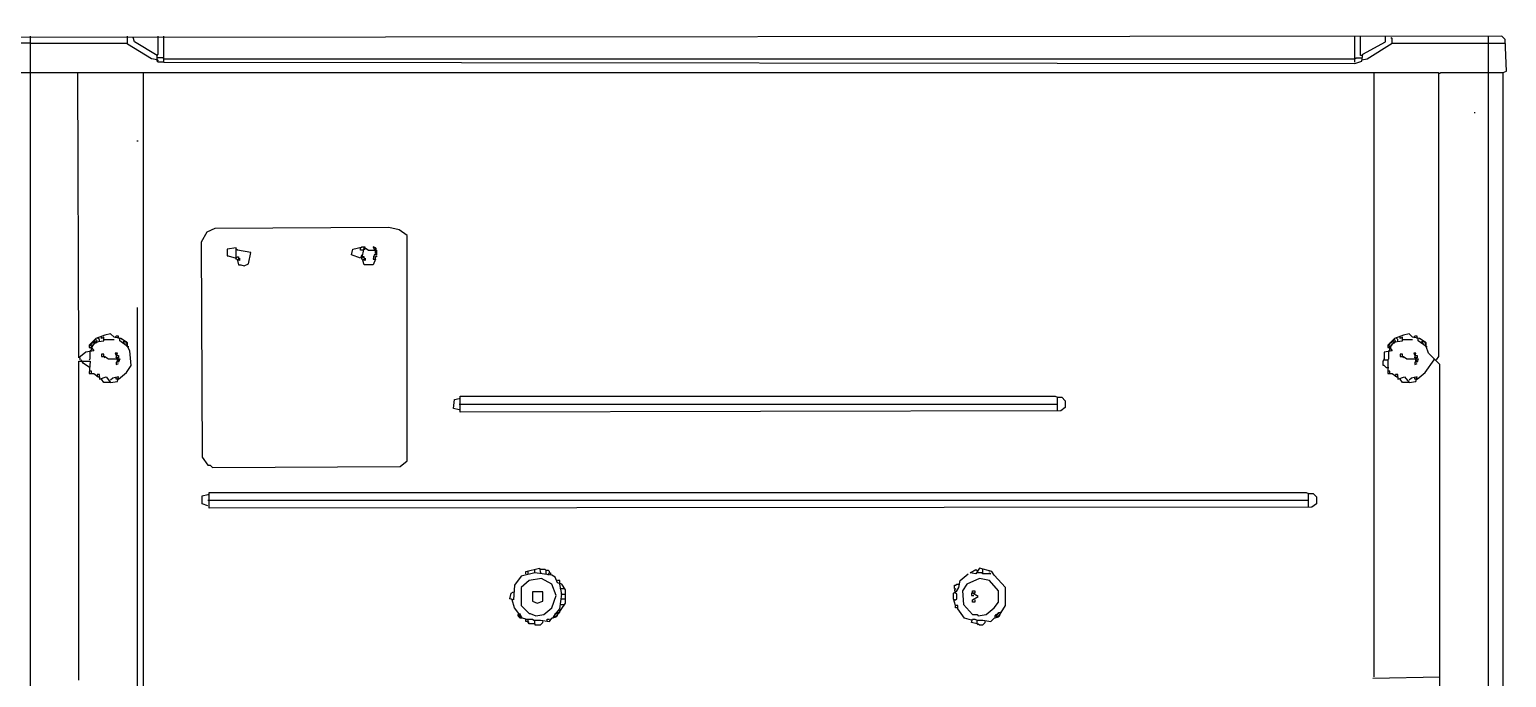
# Model space of a CAD drawing. Extents: x 3792242 to 5145247, y -1546315 to -1031918.
# Drawn here: x 3800838 to 3801760, y -1524755 to -1524350 of the extents above; entities that cross this region are included whole.
import ezdxf

# ---------------------------------------------------------------- set-up
doc = ezdxf.new("R2010")
doc.units = 0
doc.header["$MEASUREMENT"] = 0
doc.linetypes.add('BODKOCIARKOVANA_3', pattern=[5.6, 3, -1.3, 0, -1.3])
doc.layers.add('osi', color=253, linetype='CONTINUOUS')
doc.layers.add('ZZ-chladenie', color=133, linetype='CONTINUOUS')

msp = doc.modelspace()

# ---------------------------------------------------------------- linework, layer by layer
at = {"layer": 'osi', "linetype": 'BODKOCIARKOVANA_3', "ltscale": 80}
msp.add_line((3800905.193, -1542239.5), (3800905.193, -1519829.5), dxfattribs=at)
at = {"layer": 'ZZ-chladenie'}
for p, q in [((3801757.494, -1524354.266), (3800827.596, -1524354.973)), ((3800838.195, -1526043.77), (3800838.195, -1524354.266)), ((3800898.964, -1524354.973), (3800898.964, -1524354.266)), ((3800898.964, -1524359.213), (3800898.964, -1524354.973)), ((3800903.203, -1524357.799), (3800902.496, -1524354.973)), ((3800918.042, -1524365.572), (3800918.042, -1524354.266)), ((3800921.575, -1524370.518), (3800921.575, -1524354.266)), ((3801665.635, -1524370.518), (3801665.635, -1524354.266)), ((3801669.168, -1524366.279), (3801669.168, -1524354.266)), ((3801684.713, -1524354.973), (3801684.713, -1524354.266)), ((3801684.713, -1524357.799), (3801684.713, -1524354.973)), ((3801688.953, -1524355.679), (3801688.246, -1524354.973)), ((3801688.246, -1524354.973), (3801688.246, -1524355.679)), ((3801688.953, -1524358.506), (3801688.953, -1524355.679)), ((3801749.015, -1526043.77), (3801749.015, -1524354.266)), ((3801759.614, -1524356.386), (3801757.494, -1524354.266)), ((3801760.321, -1524376.171), (3801759.614, -1524356.386)), ((3800838.195, -1524358.506), (3800827.596, -1524358.506)), ((3800838.195, -1524358.506), (3800898.257, -1524358.506)), ((3800913.803, -1524368.399), (3800898.964, -1524359.213)), ((3800917.335, -1524366.279), (3800903.203, -1524357.799)), ((3800917.335, -1524366.279), (3800918.042, -1524365.572)), ((3801669.875, -1524369.812), (3801670.581, -1524365.572)), ((3801670.581, -1524365.572), (3801684.713, -1524357.799)), ((3801673.407, -1524368.399), (3801688.953, -1524358.506)), ((3801688.953, -1524358.506), (3801749.015, -1524358.506)), ((3801749.015, -1524358.506), (3801759.614, -1524358.506)), ((3800917.335, -1524369.105), (3800913.803, -1524368.399)), ((3800917.335, -1524369.812), (3800917.335, -1524366.279)), ((3800920.868, -1524367.692), (3800917.335, -1524367.692)), ((3800917.335, -1524369.105), (3800918.042, -1524369.812)), ((3800918.042, -1524370.518), (3800917.335, -1524369.812)), ((3800921.575, -1524370.518), (3800918.042, -1524370.518)), ((3800921.575, -1524368.399), (3800920.868, -1524367.692)), ((3800921.575, -1524368.399), (3801665.635, -1524368.399)), ((3800921.575, -1524370.518), (3801665.635, -1524371.225)), ((3801665.635, -1524368.399), (3801666.341, -1524367.692)), ((3801665.635, -1524371.225), (3801669.875, -1524369.812)), ((3801666.341, -1524367.692), (3801669.875, -1524367.692)), ((3801669.875, -1524366.279), (3801669.168, -1524366.279)), ((3801669.875, -1524369.105), (3801673.407, -1524368.399)), ((3800826.889, -1524376.878), (3800838.195, -1524376.878)), ((3800838.195, -1524376.878), (3800867.873, -1524376.878)), ((3800868.579, -1524554.944), (3800867.873, -1524376.878)), ((3800867.873, -1524376.878), (3800908.856, -1524376.878)), ((3800908.856, -1525944.138), (3800908.856, -1524376.878)), ((3800908.856, -1524376.878), (3801717.924, -1524376.878)), ((3801677.647, -1524754.207), (3801677.647, -1524376.878)), ((3801717.924, -1524376.878), (3801717.924, -1524554.237)), ((3801718.63, -1524377.584), (3801717.924, -1524377.584)), ((3801718.63, -1524377.584), (3801719.337, -1524376.878)), ((3801719.337, -1524376.878), (3801749.015, -1524376.878)), ((3801749.015, -1524376.878), (3801758.2, -1524376.878)), ((3801758.2, -1524376.878), (3801760.321, -1524376.171)), ((3801758.2, -1526043.77), (3801758.2, -1524376.878)), ((3801740.535, -1524402.316), (3801740.535, -1524401.609)), ((3800953.373, -1524474.39), (3800948.426, -1524476.51)), ((3801062.19, -1524473.683), (3800953.373, -1524474.39)), ((3801068.55, -1524475.097), (3801062.19, -1524473.683)), ((3801073.496, -1524478.63), (3801068.55, -1524475.097)), ((3800948.426, -1524476.51), (3800944.893, -1524482.87)), ((3800944.893, -1524482.87), (3800945.6, -1524617.125)), ((3801039.579, -1524487.109), (3801045.939, -1524485.696)), ((3801044.525, -1524486.402), (3801045.232, -1524485.696)), ((3801045.232, -1524485.696), (3801045.939, -1524485.696)), ((3801045.939, -1524485.696), (3801047.352, -1524485.696)), ((3801053.711, -1524486.402), (3801052.298, -1524485.696)), ((3801052.298, -1524485.696), (3801053.004, -1524487.109)), ((3801073.496, -1524619.245), (3801073.496, -1524478.63)), ((3800966.798, -1524486.402), (3800961.145, -1524487.109)), ((3800961.145, -1524487.109), (3800961.145, -1524491.349)), ((3800961.145, -1524491.349), (3800961.852, -1524491.349)), ((3800961.852, -1524491.349), (3800966.798, -1524492.762)), ((3800966.798, -1524493.468), (3800966.798, -1524486.402)), ((3800967.505, -1524487.815), (3800966.798, -1524487.109)), ((3800966.798, -1524492.762), (3800967.505, -1524492.055)), ((3800968.918, -1524494.175), (3800966.798, -1524493.468)), ((3800975.984, -1524489.229), (3800967.505, -1524487.815)), ((3800967.505, -1524492.055), (3800968.211, -1524492.055)), ((3800967.505, -1524494.175), (3800968.918, -1524492.762)), ((3800967.505, -1524494.175), (3800968.211, -1524497.001)), ((3800968.211, -1524492.055), (3800968.211, -1524492.762)), ((3800968.918, -1524492.762), (3800968.918, -1524494.175)), ((3800974.571, -1524496.295), (3800975.984, -1524489.229)), ((3801038.872, -1524490.642), (3801039.579, -1524487.109)), ((3801044.525, -1524492.762), (3801038.872, -1524490.642)), ((3801044.525, -1524487.815), (3801044.525, -1524486.402)), ((3801045.939, -1524487.815), (3801044.525, -1524487.815)), ((3801045.232, -1524490.642), (3801044.525, -1524492.762)), ((3801045.232, -1524493.468), (3801046.645, -1524486.402)), ((3801047.352, -1524494.175), (3801045.232, -1524493.468)), ((3801045.939, -1524487.815), (3801046.645, -1524487.109)), ((3801046.645, -1524492.055), (3801045.939, -1524492.055)), ((3801045.939, -1524492.055), (3801046.645, -1524492.762)), ((3801045.939, -1524494.175), (3801047.352, -1524492.762)), ((3801046.645, -1524497.001), (3801045.939, -1524494.175)), ((3801046.645, -1524486.402), (3801047.352, -1524486.402)), ((3801046.645, -1524487.109), (3801047.352, -1524487.109)), ((3801046.645, -1524492.762), (3801046.645, -1524492.055)), ((3801047.352, -1524486.402), (3801049.471, -1524487.815)), ((3801047.352, -1524492.762), (3801047.352, -1524494.175)), ((3801049.471, -1524487.815), (3801054.418, -1524487.815)), ((3801053.004, -1524490.642), (3801052.298, -1524493.468)), ((3801053.004, -1524492.055), (3801052.298, -1524492.055)), ((3801052.298, -1524493.468), (3801053.711, -1524493.468)), ((3801053.711, -1524493.468), (3801052.298, -1524497.001)), ((3801053.004, -1524487.109), (3801054.418, -1524487.109)), ((3801054.418, -1524490.642), (3801053.004, -1524490.642)), ((3801054.418, -1524487.109), (3801053.711, -1524486.402)), ((3801053.711, -1524489.935), (3801053.711, -1524488.522)), ((3801053.711, -1524488.522), (3801054.418, -1524488.522)), ((3801053.711, -1524489.935), (3801054.418, -1524489.935)), ((3801053.711, -1524492.055), (3801054.418, -1524491.349)), ((3801053.711, -1524493.468), (3801053.711, -1524492.055)), ((3801054.418, -1524492.055), (3801053.711, -1524492.055)), ((3801054.418, -1524487.815), (3801054.418, -1524490.642)), ((3801054.418, -1524491.349), (3801054.418, -1524492.055)), ((3800968.211, -1524497.001), (3800969.624, -1524497.001)), ((3800969.624, -1524497.001), (3800971.744, -1524497.708)), ((3800971.744, -1524497.708), (3800974.571, -1524496.295)), ((3801052.298, -1524497.001), (3801046.645, -1524497.001)), ((3800884.831, -1524540.811), (3800879.178, -1524542.931)), ((3800888.364, -1524540.105), (3800884.831, -1524540.811)), ((3800890.484, -1524542.224), (3800888.364, -1524540.105)), ((3801696.019, -1524540.811), (3801690.366, -1524542.931)), ((3801699.552, -1524540.105), (3801696.019, -1524540.811)), ((3801701.672, -1524542.224), (3801699.552, -1524540.105)), ((3800879.178, -1524542.931), (3800874.939, -1524547.171)), ((3800874.939, -1524547.171), (3800874.939, -1524548.584)), ((3800874.939, -1524548.584), (3800876.352, -1524548.584)), ((3800875.646, -1524547.171), (3800876.352, -1524546.464)), ((3800876.352, -1524547.877), (3800875.646, -1524547.171)), ((3800875.646, -1524550.704), (3800876.352, -1524549.997)), ((3800876.352, -1524548.584), (3800879.178, -1524545.051)), ((3800876.352, -1524546.464), (3800876.352, -1524545.758)), ((3800876.352, -1524545.758), (3800877.059, -1524545.758)), ((3800876.352, -1524548.584), (3800877.059, -1524547.877)), ((3800876.352, -1524549.997), (3800876.352, -1524548.584)), ((3800876.352, -1524548.584), (3800877.765, -1524550.704)), ((3800877.059, -1524545.758), (3800877.765, -1524545.051)), ((3800877.059, -1524547.171), (3800877.765, -1524546.464)), ((3800877.059, -1524547.877), (3800877.059, -1524547.171)), ((3800877.765, -1524545.051), (3800878.472, -1524544.344)), ((3800877.765, -1524546.464), (3800878.472, -1524545.758)), ((3800878.472, -1524544.344), (3800878.472, -1524543.638)), ((3800878.472, -1524543.638), (3800879.178, -1524543.638)), ((3800878.472, -1524545.758), (3800879.178, -1524545.758)), ((3800879.885, -1524544.344), (3800879.178, -1524543.638)), ((3800879.178, -1524545.051), (3800879.885, -1524544.344)), ((3800879.178, -1524545.051), (3800884.125, -1524544.344)), ((3800879.178, -1524545.758), (3800879.885, -1524545.051)), ((3800880.591, -1524542.931), (3800880.591, -1524542.224)), ((3800881.298, -1524543.638), (3800880.591, -1524542.931)), ((3800881.298, -1524545.051), (3800881.298, -1524543.638)), ((3800882.712, -1524542.931), (3800882.712, -1524541.518)), ((3800884.125, -1524542.224), (3800882.712, -1524542.931)), ((3800884.125, -1524544.344), (3800884.125, -1524542.224)), ((3800884.125, -1524543.638), (3800890.484, -1524543.638)), ((3800894.724, -1524542.931), (3800890.484, -1524542.224)), ((3800891.897, -1524541.518), (3800891.191, -1524542.224)), ((3800891.191, -1524542.224), (3800891.897, -1524542.224)), ((3800893.31, -1524541.518), (3800891.897, -1524541.518)), ((3800893.31, -1524542.931), (3800893.31, -1524541.518)), ((3800894.017, -1524544.344), (3800894.017, -1524542.931)), ((3800898.964, -1524547.877), (3800894.017, -1524544.344)), ((3800898.964, -1524545.758), (3800894.724, -1524542.931)), ((3800895.43, -1524543.638), (3800895.43, -1524542.931)), ((3800896.137, -1524545.051), (3800896.844, -1524544.344)), ((3800896.844, -1524545.758), (3800896.137, -1524545.051)), ((3800896.844, -1524544.344), (3800897.55, -1524545.051)), ((3800896.844, -1524546.464), (3800896.844, -1524545.758)), ((3800897.55, -1524546.464), (3800896.844, -1524546.464)), ((3800898.257, -1524545.051), (3800897.55, -1524545.051)), ((3800898.257, -1524545.758), (3800898.257, -1524545.051)), ((3800898.964, -1524546.464), (3800898.257, -1524545.758)), ((3800898.257, -1524547.171), (3800898.964, -1524546.464)), ((3800898.964, -1524547.877), (3800898.257, -1524547.171)), ((3800898.964, -1524547.877), (3800898.964, -1524545.758)), ((3800898.964, -1524547.877), (3800899.67, -1524547.877)), ((3800900.377, -1524550.704), (3800898.964, -1524547.877)), ((3801690.366, -1524542.931), (3801686.126, -1524547.171)), ((3801686.126, -1524547.171), (3801686.126, -1524548.584)), ((3801686.126, -1524548.584), (3801687.54, -1524548.584)), ((3801686.833, -1524547.171), (3801687.54, -1524546.464)), ((3801687.54, -1524547.877), (3801686.833, -1524547.171)), ((3801686.833, -1524550.704), (3801687.54, -1524549.997)), ((3801687.54, -1524548.584), (3801690.366, -1524545.051)), ((3801687.54, -1524546.464), (3801687.54, -1524545.758)), ((3801687.54, -1524545.758), (3801688.246, -1524545.758)), ((3801687.54, -1524548.584), (3801688.246, -1524547.877)), ((3801687.54, -1524549.997), (3801687.54, -1524548.584)), ((3801687.54, -1524548.584), (3801688.953, -1524550.704)), ((3801688.246, -1524545.758), (3801688.953, -1524545.051)), ((3801688.246, -1524547.171), (3801688.953, -1524546.464)), ((3801688.246, -1524547.877), (3801688.246, -1524547.171)), ((3801688.953, -1524545.051), (3801689.66, -1524544.344)), ((3801688.953, -1524546.464), (3801689.66, -1524545.758)), ((3801689.66, -1524544.344), (3801689.66, -1524543.638)), ((3801689.66, -1524543.638), (3801690.366, -1524543.638)), ((3801689.66, -1524545.758), (3801690.366, -1524545.758)), ((3801691.073, -1524544.344), (3801690.366, -1524543.638)), ((3801690.366, -1524545.051), (3801691.073, -1524544.344)), ((3801690.366, -1524545.051), (3801695.312, -1524544.344)), ((3801690.366, -1524545.758), (3801691.073, -1524545.051)), ((3801691.78, -1524542.931), (3801691.78, -1524542.224)), ((3801692.486, -1524543.638), (3801691.78, -1524542.931)), ((3801692.486, -1524545.051), (3801692.486, -1524543.638)), ((3801693.899, -1524542.931), (3801693.899, -1524541.518)), ((3801695.312, -1524542.224), (3801693.899, -1524542.931)), ((3801695.312, -1524544.344), (3801695.312, -1524542.224)), ((3801695.312, -1524543.638), (3801701.672, -1524543.638)), ((3801705.912, -1524542.931), (3801701.672, -1524542.224)), ((3801703.085, -1524541.518), (3801702.378, -1524542.224)), ((3801702.378, -1524542.224), (3801703.085, -1524542.224)), ((3801704.498, -1524541.518), (3801703.085, -1524541.518)), ((3801704.498, -1524542.931), (3801704.498, -1524541.518)), ((3801705.205, -1524544.344), (3801705.205, -1524542.931)), ((3801710.151, -1524547.877), (3801705.205, -1524544.344)), ((3801710.151, -1524545.758), (3801705.912, -1524542.931)), ((3801706.619, -1524543.638), (3801706.619, -1524542.931)), ((3801707.325, -1524545.051), (3801708.032, -1524544.344)), ((3801708.032, -1524545.758), (3801707.325, -1524545.051)), ((3801708.032, -1524544.344), (3801708.738, -1524545.051)), ((3801708.032, -1524546.464), (3801708.032, -1524545.758)), ((3801708.738, -1524546.464), (3801708.032, -1524546.464)), ((3801709.445, -1524545.051), (3801708.738, -1524545.051)), ((3801709.445, -1524545.758), (3801709.445, -1524545.051)), ((3801710.151, -1524546.464), (3801709.445, -1524545.758)), ((3801709.445, -1524547.171), (3801710.151, -1524546.464)), ((3801710.151, -1524547.877), (3801709.445, -1524547.171)), ((3801710.151, -1524547.877), (3801710.151, -1524545.758)), ((3801710.151, -1524547.877), (3801710.858, -1524547.877)), ((3801711.564, -1524552.117), (3801710.151, -1524547.877)), ((3800872.819, -1524551.41), (3800868.579, -1524554.944)), ((3800868.579, -1524756.327), (3800868.579, -1524557.063)), ((3800868.579, -1524557.063), (3800875.646, -1524557.063)), ((3800869.286, -1524556.357), (3800869.286, -1524554.944)), ((3800871.405, -1524558.476), (3800869.992, -1524556.357)), ((3800875.646, -1524561.303), (3800871.405, -1524558.476)), ((3800877.765, -1524550.704), (3800872.819, -1524551.41)), ((3800874.939, -1524556.357), (3800875.646, -1524555.65)), ((3800875.646, -1524557.063), (3800874.939, -1524564.836)), ((3800875.646, -1524555.65), (3800875.646, -1524550.704)), ((3800884.125, -1524552.824), (3800882.712, -1524552.824)), ((3800882.712, -1524552.824), (3800882.712, -1524554.237)), ((3800882.712, -1524554.237), (3800884.831, -1524554.237)), ((3800884.125, -1524554.237), (3800884.125, -1524552.824)), ((3800884.125, -1524554.237), (3800884.831, -1524554.944)), ((3800884.831, -1524554.237), (3800886.951, -1524555.65)), ((3800886.951, -1524555.65), (3800894.017, -1524555.65)), ((3800892.604, -1524552.117), (3800891.191, -1524552.117)), ((3800891.191, -1524552.117), (3800891.897, -1524553.531)), ((3800891.897, -1524554.944), (3800892.604, -1524552.117)), ((3800891.897, -1524553.531), (3800893.31, -1524553.531)), ((3800893.31, -1524554.944), (3800891.897, -1524554.944)), ((3800893.31, -1524557.77), (3800891.897, -1524557.77)), ((3800891.897, -1524557.77), (3800891.897, -1524559.183)), ((3800891.897, -1524559.183), (3800893.31, -1524558.476)), ((3800892.604, -1524557.063), (3800892.604, -1524556.357)), ((3800892.604, -1524556.357), (3800893.31, -1524557.063)), ((3800893.31, -1524557.063), (3800892.604, -1524557.063)), ((3800893.31, -1524553.531), (3800893.31, -1524554.944)), ((3800894.017, -1524555.65), (3800893.31, -1524557.77)), ((3800901.083, -1524559.89), (3800900.377, -1524550.704)), ((3801683.3, -1524557.063), (3801684.007, -1524556.357)), ((3801683.3, -1524559.89), (3801683.3, -1524557.063)), ((3801688.953, -1524550.704), (3801684.007, -1524551.41)), ((3801684.007, -1524551.41), (3801684.007, -1524556.357)), ((3801684.007, -1524556.357), (3801684.007, -1524555.65)), ((3801684.007, -1524556.357), (3801686.126, -1524556.357)), ((3801686.126, -1524556.357), (3801686.833, -1524555.65)), ((3801686.126, -1524556.357), (3801686.126, -1524564.836)), ((3801686.833, -1524555.65), (3801686.833, -1524550.704)), ((3801695.312, -1524552.824), (3801693.899, -1524552.824)), ((3801693.899, -1524552.824), (3801693.899, -1524554.237)), ((3801693.899, -1524554.237), (3801696.019, -1524554.237)), ((3801695.312, -1524554.237), (3801695.312, -1524552.824)), ((3801695.312, -1524554.237), (3801696.019, -1524554.944)), ((3801696.019, -1524554.237), (3801698.139, -1524555.65)), ((3801698.139, -1524555.65), (3801705.205, -1524555.65)), ((3801703.791, -1524552.117), (3801702.378, -1524552.117)), ((3801702.378, -1524552.117), (3801703.085, -1524553.531)), ((3801703.085, -1524554.944), (3801703.791, -1524552.117)), ((3801703.085, -1524553.531), (3801704.498, -1524553.531)), ((3801704.498, -1524554.944), (3801703.085, -1524554.944)), ((3801704.498, -1524557.77), (3801703.085, -1524557.77)), ((3801703.085, -1524557.77), (3801703.085, -1524559.183)), ((3801703.085, -1524559.183), (3801704.498, -1524558.476)), ((3801703.791, -1524557.063), (3801703.791, -1524556.357)), ((3801703.791, -1524556.357), (3801704.498, -1524557.063)), ((3801704.498, -1524557.063), (3801703.791, -1524557.063)), ((3801704.498, -1524553.531), (3801704.498, -1524554.944)), ((3801705.205, -1524555.65), (3801704.498, -1524557.77)), ((3801709.445, -1524564.129), (3801715.098, -1524556.357)), ((3801718.63, -1524559.183), (3801711.564, -1524552.117)), ((3801715.098, -1524556.357), (3801715.098, -1524555.65)), ((3801717.924, -1524554.237), (3801716.511, -1524556.357)), ((3801719.337, -1526043.77), (3801718.63, -1524559.183)), ((3800875.646, -1524563.423), (3800874.939, -1524563.423)), ((3800874.939, -1524564.836), (3800877.765, -1524564.836)), ((3800876.352, -1524563.423), (3800875.646, -1524563.423)), ((3800876.352, -1524564.836), (3800876.352, -1524563.423)), ((3800877.765, -1524564.836), (3800880.591, -1524566.956)), ((3800881.298, -1524565.542), (3800879.885, -1524565.542)), ((3800879.885, -1524565.542), (3800879.885, -1524566.249)), ((3800879.885, -1524566.249), (3800879.885, -1524566.956)), ((3800880.591, -1524566.956), (3800881.298, -1524566.956)), ((3800881.298, -1524566.956), (3800881.298, -1524565.542)), ((3800881.298, -1524566.956), (3800881.298, -1524568.369)), ((3800881.298, -1524568.369), (3800885.538, -1524566.956)), ((3800884.125, -1524570.489), (3800882.712, -1524568.369)), ((3800885.538, -1524566.956), (3800888.364, -1524570.489)), ((3800889.778, -1524567.663), (3800888.364, -1524569.076)), ((3800893.31, -1524566.956), (3800889.778, -1524567.663)), ((3800891.897, -1524568.369), (3800891.897, -1524566.956)), ((3800893.31, -1524568.369), (3800891.897, -1524568.369)), ((3800892.604, -1524569.782), (3800893.31, -1524566.956)), ((3800893.31, -1524568.369), (3800898.257, -1524564.129)), ((3800898.257, -1524564.129), (3800901.083, -1524559.89)), ((3801684.007, -1524559.89), (3801683.3, -1524559.89)), ((3801684.713, -1524560.597), (3801684.007, -1524559.89)), ((3801685.42, -1524561.303), (3801684.713, -1524560.597)), ((3801686.833, -1524561.303), (3801685.42, -1524561.303)), ((3801686.833, -1524563.423), (3801686.126, -1524563.423)), ((3801686.126, -1524564.836), (3801688.953, -1524564.836)), ((3801687.54, -1524563.423), (3801686.833, -1524563.423)), ((3801687.54, -1524564.836), (3801687.54, -1524563.423)), ((3801688.953, -1524564.836), (3801691.78, -1524566.956)), ((3801692.486, -1524565.542), (3801691.073, -1524565.542)), ((3801691.073, -1524565.542), (3801691.073, -1524566.249)), ((3801691.073, -1524566.249), (3801691.073, -1524566.956)), ((3801691.78, -1524566.956), (3801692.486, -1524566.956)), ((3801692.486, -1524566.956), (3801692.486, -1524565.542)), ((3801692.486, -1524566.956), (3801692.486, -1524568.369)), ((3801692.486, -1524568.369), (3801696.725, -1524566.956)), ((3801695.312, -1524570.489), (3801693.899, -1524568.369)), ((3801696.725, -1524566.956), (3801699.552, -1524570.489)), ((3801700.965, -1524567.663), (3801699.552, -1524569.076)), ((3801704.498, -1524566.956), (3801700.965, -1524567.663)), ((3801703.085, -1524568.369), (3801703.085, -1524566.956)), ((3801704.498, -1524568.369), (3801703.085, -1524568.369)), ((3801703.791, -1524569.782), (3801704.498, -1524566.956)), ((3801704.498, -1524568.369), (3801709.445, -1524564.129)), ((3800888.364, -1524570.489), (3800884.125, -1524570.489)), ((3800888.364, -1524570.489), (3800892.604, -1524569.782)), ((3801699.552, -1524570.489), (3801695.312, -1524570.489)), ((3801699.552, -1524570.489), (3801703.791, -1524569.782)), ((3801102.467, -1524586.741), (3801103.174, -1524581.088)), ((3801106, -1524587.447), (3801102.467, -1524586.741)), ((3801103.174, -1524581.088), (3801106, -1524580.381)), ((3801106, -1524580.381), (3801106.707, -1524580.381)), ((3801106, -1524583.915), (3801479.796, -1524583.915)), ((3801106.707, -1524588.86), (3801106.707, -1524578.968)), ((3801106.707, -1524578.968), (3801478.383, -1524578.968)), ((3801478.383, -1524578.968), (3801479.796, -1524579.675)), ((3801479.796, -1524588.154), (3801479.796, -1524579.675)), ((3801479.796, -1524579.675), (3801482.623, -1524579.675)), ((3801484.743, -1524586.034), (3801481.917, -1524588.154)), ((3801482.623, -1524579.675), (3801484.743, -1524581.794)), ((3801484.743, -1524581.794), (3801484.743, -1524586.034)), ((3801481.917, -1524588.154), (3801106.707, -1524588.86)), ((3800945.6, -1524617.125), (3800949.132, -1524622.071)), ((3800949.132, -1524622.071), (3800950.546, -1524622.071)), ((3800950.546, -1524622.071), (3800951.959, -1524623.485)), ((3800951.959, -1524623.485), (3801069.257, -1524622.778)), ((3801069.257, -1524622.778), (3801073.496, -1524619.245)), ((3800945.6, -1524641.15), (3800949.132, -1524640.443)), ((3800945.6, -1524646.096), (3800945.6, -1524641.15)), ((3800949.132, -1524640.443), (3800949.839, -1524640.443)), ((3800949.839, -1524648.923), (3800949.839, -1524639.03)), ((3800949.839, -1524639.03), (3801635.251, -1524639.03)), ((3801635.251, -1524639.03), (3801636.664, -1524639.737)), ((3801636.664, -1524648.216), (3801636.664, -1524639.737)), ((3801636.664, -1524639.737), (3801639.49, -1524639.737)), ((3801639.49, -1524639.737), (3801641.61, -1524641.856)), ((3801641.61, -1524641.856), (3801641.61, -1524646.096)), ((3800949.132, -1524647.51), (3800945.6, -1524646.096)), ((3800949.132, -1524643.976), (3801636.664, -1524643.976)), ((3801638.784, -1524648.216), (3800949.839, -1524648.923)), ((3801641.61, -1524646.096), (3801638.784, -1524648.216)), ((3801147.69, -1524688.493), (3801156.169, -1524686.373)), ((3801147.69, -1524689.906), (3801147.69, -1524688.493)), ((3801149.103, -1524689.906), (3801149.103, -1524688.493)), ((3801153.343, -1524689.199), (3801153.343, -1524687.08)), ((3801156.169, -1524686.373), (3801156.876, -1524689.199)), ((3801159.702, -1524687.08), (3801156.876, -1524687.08)), ((3801160.409, -1524687.786), (3801159.702, -1524687.08)), ((3801161.822, -1524687.786), (3801160.409, -1524687.786)), ((3801160.409, -1524689.906), (3801160.409, -1524687.786)), ((3801162.529, -1524688.493), (3801161.822, -1524687.786)), ((3801162.529, -1524689.199), (3801162.529, -1524688.493)), ((3801425.388, -1524689.199), (3801428.921, -1524687.08)), ((3801431.04, -1524686.373), (3801428.921, -1524689.906)), ((3801428.921, -1524687.08), (3801429.627, -1524687.786)), ((3801438.813, -1524688.493), (3801431.04, -1524686.373)), ((3801433.16, -1524689.199), (3801433.16, -1524687.08)), ((3801437.4, -1524688.493), (3801437.4, -1524687.786)), ((3801440.226, -1524690.612), (3801438.813, -1524688.493)), ((3801140.624, -1524696.972), (3801139.918, -1524706.158)), ((3801144.863, -1524691.319), (3801140.624, -1524696.972)), ((3801153.343, -1524689.199), (3801144.863, -1524691.319)), ((3801149.81, -1524694.146), (3801144.863, -1524698.385)), ((3801157.582, -1524692.733), (3801149.81, -1524694.146)), ((3801163.942, -1524690.612), (3801153.343, -1524689.199)), ((3801163.942, -1524696.265), (3801157.582, -1524692.733)), ((3801161.822, -1524689.906), (3801162.529, -1524689.199)), ((3801161.822, -1524690.612), (3801161.822, -1524689.906)), ((3801162.529, -1524689.199), (3801163.236, -1524689.199)), ((3801163.236, -1524689.199), (3801163.236, -1524690.612)), ((3801166.062, -1524692.026), (3801163.942, -1524690.612)), ((3801166.768, -1524703.332), (3801163.942, -1524696.265)), ((3801167.475, -1524695.559), (3801166.062, -1524692.026)), ((3801168.888, -1524694.146), (3801167.475, -1524694.146)), ((3801170.302, -1524696.265), (3801167.475, -1524695.559)), ((3801168.888, -1524696.265), (3801168.888, -1524694.146)), ((3801170.302, -1524702.625), (3801168.888, -1524696.265)), ((3801172.421, -1524699.799), (3801170.302, -1524696.265)), ((3801415.495, -1524699.092), (3801415.495, -1524696.972)), ((3801415.495, -1524696.972), (3801416.201, -1524696.972)), ((3801416.201, -1524696.972), (3801416.908, -1524696.265)), ((3801416.908, -1524696.265), (3801418.322, -1524696.265)), ((3801418.322, -1524698.385), (3801419.028, -1524694.146)), ((3801419.028, -1524694.146), (3801423.974, -1524689.906)), ((3801423.268, -1524696.265), (3801420.441, -1524700.505)), ((3801431.04, -1524692.733), (3801423.268, -1524696.265)), ((3801428.921, -1524689.906), (3801425.388, -1524689.199)), ((3801432.453, -1524689.199), (3801429.627, -1524689.199)), ((3801437.4, -1524694.146), (3801431.04, -1524692.733)), ((3801433.16, -1524689.906), (3801432.453, -1524689.199)), ((3801438.106, -1524689.906), (3801433.16, -1524689.906)), ((3801437.4, -1524689.906), (3801437.4, -1524689.199)), ((3801437.4, -1524689.199), (3801438.106, -1524689.906)), ((3801443.053, -1524700.505), (3801437.4, -1524694.146)), ((3801447.292, -1524698.385), (3801440.226, -1524690.612)), ((3801137.797, -1524705.451), (3801138.504, -1524701.918)), ((3801139.918, -1524706.158), (3801137.797, -1524705.451)), ((3801138.504, -1524701.918), (3801139.918, -1524701.212)), ((3801139.211, -1524706.158), (3801138.504, -1524705.451)), ((3801140.624, -1524711.104), (3801139.211, -1524706.158)), ((3801144.863, -1524698.385), (3801144.863, -1524709.691)), ((3801158.289, -1524701.212), (3801151.929, -1524701.212)), ((3801151.929, -1524701.212), (3801151.929, -1524706.864)), ((3801151.929, -1524706.864), (3801154.756, -1524708.278)), ((3801154.756, -1524708.278), (3801158.289, -1524706.864)), ((3801158.289, -1524706.864), (3801158.289, -1524701.212)), ((3801163.942, -1524711.104), (3801166.768, -1524703.332)), ((3801169.595, -1524699.092), (3801168.888, -1524699.092)), ((3801168.888, -1524711.811), (3801170.302, -1524702.625)), ((3801169.595, -1524699.092), (3801171.715, -1524699.092)), ((3801170.302, -1524702.625), (3801169.595, -1524702.625)), ((3801170.302, -1524702.625), (3801172.421, -1524702.625)), ((3801170.302, -1524705.451), (3801172.421, -1524705.451)), ((3801172.421, -1524708.278), (3801172.421, -1524699.799)), ((3801414.788, -1524701.918), (3801416.908, -1524700.505)), ((3801414.788, -1524705.451), (3801414.788, -1524701.918)), ((3801416.201, -1524709.691), (3801414.788, -1524705.451)), ((3801415.495, -1524706.158), (3801414.788, -1524706.158)), ((3801415.495, -1524699.092), (3801416.201, -1524699.092)), ((3801416.201, -1524699.092), (3801415.495, -1524699.799)), ((3801415.495, -1524699.799), (3801415.495, -1524700.505)), ((3801415.495, -1524700.505), (3801416.201, -1524700.505)), ((3801415.495, -1524706.158), (3801416.201, -1524706.158)), ((3801416.908, -1524702.625), (3801416.201, -1524701.918)), ((3801416.201, -1524706.158), (3801416.908, -1524705.451)), ((3801416.908, -1524700.505), (3801418.322, -1524698.385)), ((3801416.908, -1524705.451), (3801416.908, -1524702.625)), ((3801420.441, -1524700.505), (3801421.148, -1524708.985)), ((3801426.801, -1524701.918), (3801426.094, -1524701.918)), ((3801426.094, -1524701.918), (3801426.094, -1524703.332)), ((3801426.094, -1524703.332), (3801427.508, -1524703.332)), ((3801426.801, -1524701.918), (3801426.801, -1524700.505)), ((3801426.801, -1524700.505), (3801428.214, -1524700.505)), ((3801430.334, -1524704.038), (3801426.801, -1524701.918)), ((3801428.214, -1524701.918), (3801426.801, -1524701.918)), ((3801426.801, -1524706.158), (3801430.334, -1524704.038)), ((3801426.801, -1524707.571), (3801426.801, -1524706.158)), ((3801428.214, -1524700.505), (3801428.214, -1524701.918)), ((3801428.214, -1524706.158), (3801428.214, -1524707.571)), ((3801443.053, -1524707.571), (3801443.053, -1524700.505)), ((3801447.292, -1524709.691), (3801447.292, -1524698.385)), ((3801143.45, -1524714.637), (3801140.624, -1524711.104)), ((3801143.45, -1524716.051), (3801142.744, -1524715.344)), ((3801142.744, -1524715.344), (3801142.744, -1524716.051)), ((3801142.744, -1524716.051), (3801143.45, -1524716.051)), ((3801145.57, -1524717.464), (3801143.45, -1524714.637)), ((3801143.45, -1524716.051), (3801144.157, -1524716.757)), ((3801143.45, -1524716.757), (3801143.45, -1524716.051)), ((3801144.157, -1524715.344), (3801144.157, -1524714.637)), ((3801144.863, -1524716.051), (3801144.157, -1524715.344)), ((3801144.157, -1524716.757), (3801144.863, -1524716.051)), ((3801144.157, -1524716.757), (3801144.863, -1524716.051)), ((3801144.863, -1524709.691), (3801149.81, -1524714.637)), ((3801149.81, -1524714.637), (3801150.516, -1524714.637)), ((3801150.516, -1524714.637), (3801154.05, -1524716.051)), ((3801154.05, -1524716.051), (3801158.996, -1524715.344)), ((3801158.996, -1524715.344), (3801163.942, -1524711.104)), ((3801164.649, -1524717.464), (3801166.062, -1524715.344)), ((3801165.355, -1524716.051), (3801166.062, -1524715.344)), ((3801165.355, -1524716.051), (3801166.062, -1524716.757)), ((3801166.062, -1524716.757), (3801165.355, -1524716.051)), ((3801166.062, -1524715.344), (3801168.888, -1524711.811)), ((3801166.062, -1524715.344), (3801166.062, -1524714.637)), ((3801166.062, -1524714.637), (3801166.768, -1524714.637)), ((3801166.062, -1524716.757), (3801166.768, -1524716.051)), ((3801166.768, -1524716.757), (3801172.421, -1524708.278)), ((3801166.768, -1524714.637), (3801167.475, -1524713.93)), ((3801166.768, -1524716.051), (3801167.475, -1524716.051)), ((3801167.475, -1524713.93), (3801168.181, -1524713.93)), ((3801167.475, -1524716.051), (3801167.475, -1524715.344)), ((3801168.181, -1524712.517), (3801168.888, -1524711.811)), ((3801168.888, -1524713.224), (3801168.181, -1524712.517)), ((3801168.181, -1524713.93), (3801168.888, -1524713.93)), ((3801168.888, -1524713.93), (3801168.888, -1524713.224)), ((3801169.595, -1524708.985), (3801171.715, -1524708.985)), ((3801416.201, -1524711.104), (3801416.201, -1524709.691)), ((3801417.615, -1524709.691), (3801416.201, -1524709.691)), ((3801417.615, -1524711.104), (3801416.201, -1524711.104)), ((3801417.615, -1524711.811), (3801417.615, -1524709.691)), ((3801421.854, -1524717.464), (3801417.615, -1524711.811)), ((3801421.148, -1524708.985), (3801426.801, -1524715.344)), ((3801428.214, -1524707.571), (3801426.801, -1524707.571)), ((3801426.801, -1524715.344), (3801429.627, -1524715.344)), ((3801429.627, -1524715.344), (3801430.334, -1524716.051)), ((3801430.334, -1524716.051), (3801435.28, -1524715.344)), ((3801435.28, -1524715.344), (3801440.226, -1524711.104)), ((3801440.226, -1524711.104), (3801443.053, -1524707.571)), ((3801440.933, -1524716.051), (3801441.64, -1524715.344)), ((3801440.933, -1524717.464), (3801440.933, -1524716.051)), ((3801441.64, -1524716.051), (3801442.347, -1524715.344)), ((3801441.64, -1524715.344), (3801442.347, -1524715.344)), ((3801441.64, -1524716.051), (3801442.347, -1524716.757)), ((3801442.347, -1524716.757), (3801441.64, -1524716.051)), ((3801442.347, -1524715.344), (3801442.347, -1524714.637)), ((3801442.347, -1524714.637), (3801443.053, -1524714.637)), ((3801442.347, -1524715.344), (3801443.053, -1524714.637)), ((3801442.347, -1524716.757), (3801443.053, -1524716.051)), ((3801443.053, -1524716.757), (3801447.292, -1524709.691)), ((3801443.053, -1524714.637), (3801443.053, -1524713.93)), ((3801443.053, -1524713.93), (3801444.466, -1524713.93)), ((3801443.053, -1524716.051), (3801443.76, -1524716.051)), ((3801443.76, -1524716.051), (3801443.76, -1524715.344)), ((3801444.466, -1524713.93), (3801445.173, -1524713.224)), ((3801144.157, -1524717.464), (3801143.45, -1524716.757)), ((3801145.57, -1524717.464), (3801144.157, -1524717.464)), ((3801147.69, -1524718.17), (3801145.57, -1524717.464)), ((3801147.69, -1524719.583), (3801147.69, -1524718.17)), ((3801147.69, -1524718.17), (3801149.103, -1524718.17)), ((3801149.103, -1524719.583), (3801147.69, -1524719.583)), ((3801149.103, -1524720.29), (3801149.103, -1524718.17)), ((3801149.103, -1524718.17), (3801151.929, -1524718.17)), ((3801149.103, -1524719.583), (3801149.81, -1524720.29)), ((3801149.81, -1524720.996), (3801149.103, -1524720.29)), ((3801153.343, -1524720.996), (3801149.81, -1524720.996)), ((3801151.929, -1524718.17), (3801152.636, -1524718.877)), ((3801152.636, -1524718.877), (3801153.343, -1524718.877)), ((3801153.343, -1524720.996), (3801153.343, -1524718.877)), ((3801153.343, -1524718.877), (3801156.876, -1524718.877)), ((3801153.343, -1524720.996), (3801153.343, -1524721.703)), ((3801153.343, -1524721.703), (3801156.876, -1524721.703)), ((3801156.876, -1524718.877), (3801162.529, -1524719.583)), ((3801156.876, -1524721.703), (3801157.582, -1524720.996)), ((3801157.582, -1524720.996), (3801158.289, -1524720.29)), ((3801158.289, -1524720.29), (3801158.289, -1524719.583)), ((3801161.116, -1524719.583), (3801161.116, -1524718.17)), ((3801161.116, -1524718.17), (3801162.529, -1524718.17)), ((3801162.529, -1524719.583), (3801163.942, -1524717.464)), ((3801163.942, -1524717.464), (3801166.768, -1524716.757)), ((3801426.094, -1524718.877), (3801421.854, -1524717.464)), ((3801426.094, -1524720.29), (3801426.801, -1524718.17)), ((3801429.627, -1524720.996), (3801426.094, -1524720.29)), ((3801426.801, -1524718.17), (3801428.214, -1524718.17)), ((3801428.214, -1524718.17), (3801429.627, -1524718.877)), ((3801429.627, -1524720.996), (3801429.627, -1524718.877)), ((3801429.627, -1524718.877), (3801433.16, -1524718.877)), ((3801429.627, -1524720.996), (3801430.334, -1524721.703)), ((3801429.627, -1524720.996), (3801430.334, -1524720.996)), ((3801430.334, -1524720.996), (3801431.04, -1524721.703)), ((3801431.04, -1524721.703), (3801433.16, -1524721.703)), ((3801433.16, -1524718.877), (3801438.106, -1524719.583)), ((3801433.16, -1524721.703), (3801433.867, -1524720.996)), ((3801433.867, -1524720.996), (3801434.574, -1524720.29)), ((3801434.574, -1524720.29), (3801434.574, -1524719.583)), ((3801438.106, -1524719.583), (3801440.226, -1524717.464)), ((3801440.226, -1524717.464), (3801443.053, -1524716.757)), ((3801676.941, -1524754.914), (3801718.63, -1524754.207))]:
    msp.add_line(p, q, dxfattribs=at)

doc.saveas('drawing.dxf')
